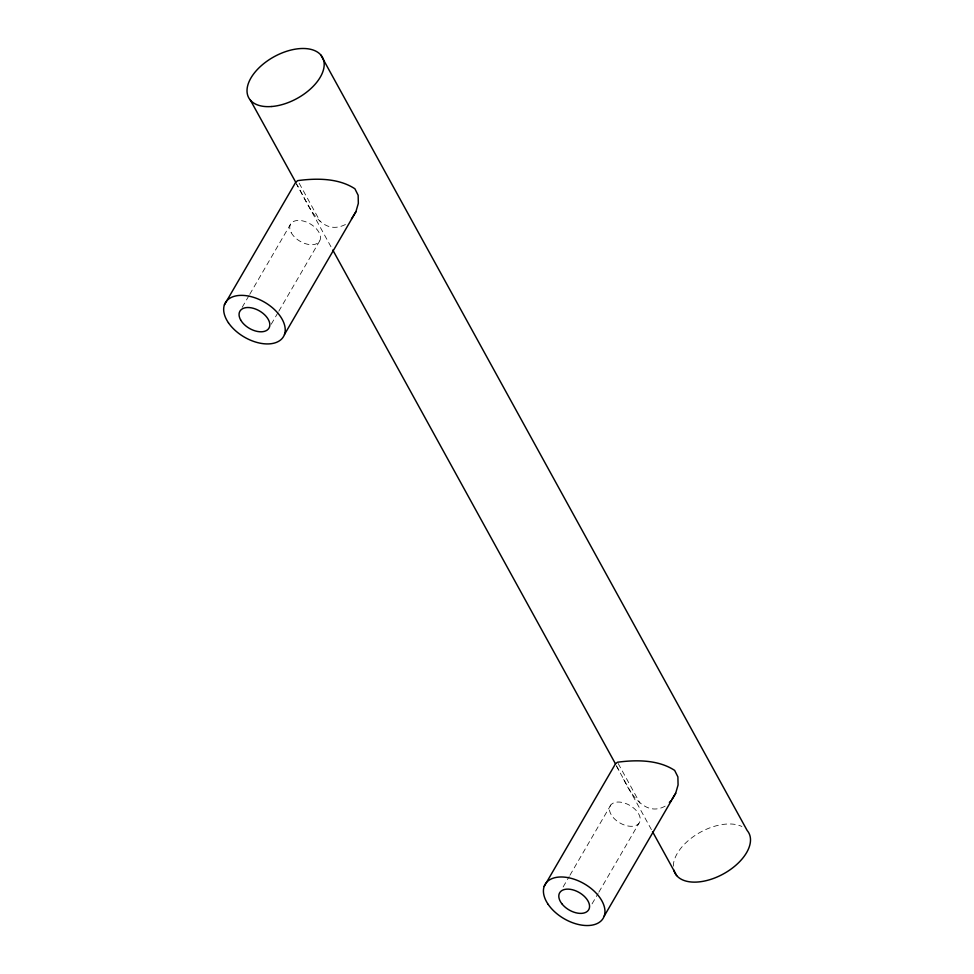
<?xml version="1.0" encoding="UTF-8"?>
<svg xmlns="http://www.w3.org/2000/svg" width="974" height="974" viewBox="0 0 974 974"><rect width="100%" height="100%" fill="white"/><g stroke="black" fill="none" stroke-linecap="round" stroke-linejoin="round"><path stroke-width="0.73" stroke-dasharray="4.87 3.65" d="M242.185 307.309L248.991 295.609M249.746 294.306L290.581 224.117M271.247 324.208L278.053 312.508M278.808 311.205L319.655 241.016M563.142 886.937L569.193 876.539M569.948 875.236L610.783 805.048M592.046 903.884L598.097 893.487M598.852 892.184L638.932 823.298A16.814 10.081 30.2 0 0 623.202 802.673A16.814 10.081 30.2 0 0 612.427 816.553A16.814 10.081 30.2 0 0 638.932 823.298M345.429 224.519C318.924 237.693 307.285 201.484 296.839 184.524M665.169 806.131C644.581 817.551 629.338 792.398 622.398 776.631M616.579 766.124L618.977 770.422M299.176 183.258L320.142 221.378M618.198 763.543L639.881 802.99M295.792 182.747L332.061 248.735M616.25 765.661L651.789 830.311M673.338 866.19A42.04 23.814 -28.8 0 1 699.04 832.977A42.04 23.814 -28.8 0 1 741.908 826.512M291.263 232.762A16.814 10.081 30.2 0 0 317.841 242.989A16.814 10.081 30.2 0 0 306.238 221.962A16.814 10.081 30.2 0 0 291.263 232.762"/><path stroke-width="1.46" d="M284.493 334.472L355.912 211.711L358.335 203.371L358.152 195.275L354.901 188.773C338.526 178.023 316.453 178.096 297.727 180.628L295.731 182.248L224.41 304.838M604.233 916.071L675.652 793.311L678.074 784.983L677.892 776.875L674.641 770.385C658.266 759.635 636.192 759.708 617.467 762.228L615.471 763.847L544.149 886.45M355.912 211.711L351.444 219.04M675.652 793.311L671.865 799.532M669.369 802.357L671.183 800.64M320.848 55.031L747.168 830.505A42.04 23.814 -28.8 0 1 722.878 874.202A42.04 23.814 -28.8 0 1 673.813 870.074M250.367 100.115L295.731 182.248M332.791 250.062L615.471 763.847M652.519 831.65L676.686 875.589M271.77 106.507A42.04 23.814 -28.8 0 0 323.721 60.546A42.04 23.814 -28.8 0 0 261.324 65.672A42.04 23.814 -28.8 0 0 271.77 106.507M228.44 322.796A33.627 20.162 30.2 0 0 281.705 338.94A33.627 20.162 30.2 0 0 253.203 297.228A33.627 20.162 30.2 0 0 228.44 322.796M548.179 904.396A33.627 20.162 30.2 0 0 601.445 920.552A33.627 20.162 30.2 0 0 572.943 878.84A33.627 20.162 30.2 0 0 548.179 904.396M561.767 903.641A16.814 10.081 30.2 0 0 588.259 910.386A16.814 10.081 30.2 0 0 572.529 889.761A16.814 10.081 30.2 0 0 561.767 903.641M240.59 319.849A16.814 10.081 30.2 0 0 267.18 330.076A16.814 10.081 30.2 0 0 255.578 309.05A16.814 10.081 30.2 0 0 240.59 319.849"/></g></svg>
